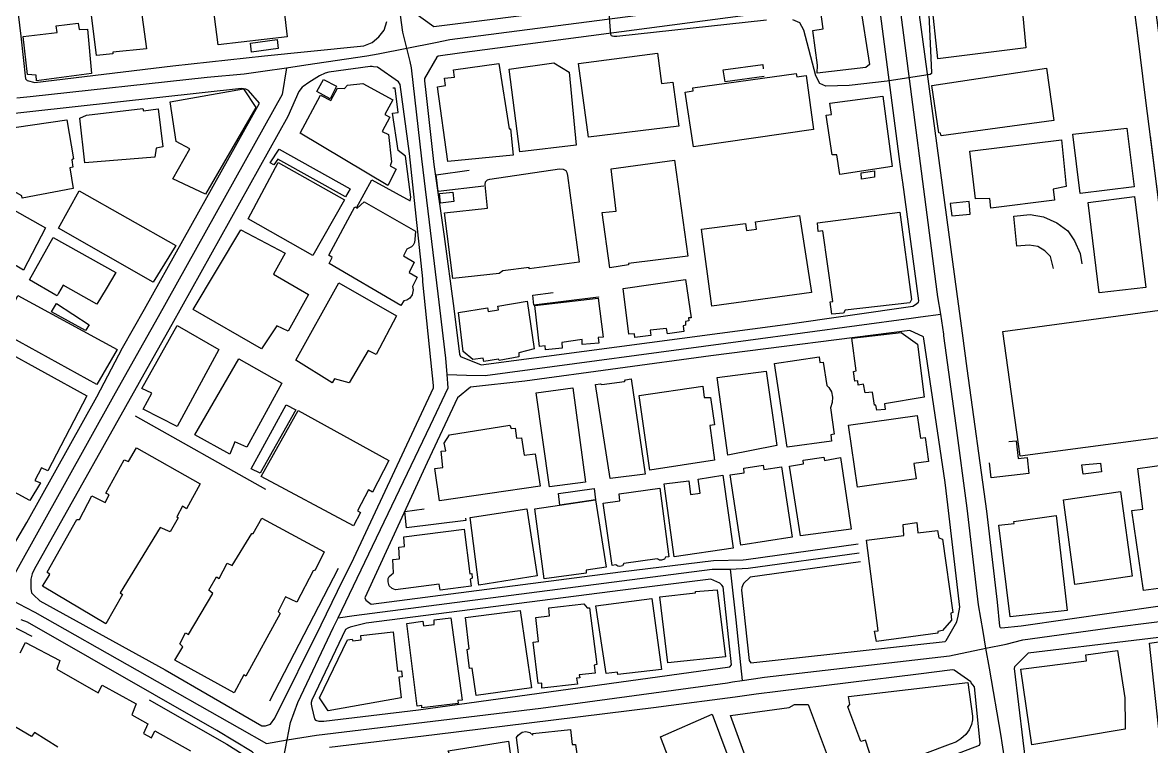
# Model space of a CAD drawing. Header units: millimetres. Extents: x 198785 to 203305, y 542885 to 545889.
# Drawn here: x 201039.1 to 201255.7, y 543257 to 543395.9 of the extents above; entities that cross this region are included whole.
import ezdxf

# ---------------------------------------------------------------- set-up
doc = ezdxf.new("R2010")
doc.units = ezdxf.units.MM
for name, pattern in [('FENCE_25K', [54.3, 28.7, -9.2, -16.4]), ('HIDDEN_BULD_25K', [28.8, 18.4, -10.4]), ('HIDDEN_IN_25K', [56.5, 36.5, -20])]:
    doc.linetypes.add(name, pattern=pattern)
for name, color, linetype in [('A0013114', 253, 'Continuous'), ('A0013117', 253, 'Continuous'), ('A0023217', 253, 'Continuous'), ('A0033324', 253, 'Continuous'), ('A0053326', 253, 'Continuous'), ('B0014111', 253, 'Continuous'), ('B0014112', 253, 'Continuous'), ('B0014113', 253, 'Continuous'), ('B0014116', 253, 'Continuous'), ('B0024120', 253, 'Continuous'), ('C0076117', 253, 'Continuous'), ('F0017111', 253, 'Continuous'), ('F0047224', 253, 'Continuous')]:
    doc.layers.add(name, color=color, linetype=linetype)

msp = doc.modelspace()

# ---------------------------------------------------------------- linework, layer by layer
at = {"layer": 'A0013114'}
msp.add_lwpolyline([(201266.64, 543285.44), (201266.78, 543285.65), (201266.66, 543287.35), (201254.62, 543381.42), (201253.14, 543393.4), (201251.35, 543407.35)], dxfattribs=at)
at = {"layer": 'A0013117'}
for points in [[(201114.41, 543397.74), (201118.05, 543395.15), (201170.59, 543401.8), (201202.19, 543405.75), (201202.45, 543406.01), (201201.84, 543410.7), (201200.05, 543425.47), (201197.96, 543442.08), (201197.76, 543442.49), (201197.39, 543442.95), (201189.2, 543448.87), (201188.66, 543449.28), (201183.52, 543449.71), (201141.15, 543444.7), (201110.55, 543440.47), (201109.14, 543438.72), (201108.97, 543437.87), (201109.16, 543436.1), (201112.29, 543413), (201114.41, 543397.74)], [(201034.08, 543431.24), (201038.8, 543393.26), (201039.66, 543385.06), (201040, 543384.79), (201041.46, 543384.4), (201067.95, 543387.56), (201085.56, 543389.47), (201093.78, 543390.36), (201104.58, 543391.45), (201106.22, 543392.04), (201107.45, 543393.17), (201108.49, 543394.43), (201109.02, 543396.07)], [(201251.35, 543407.35), (201251.13, 543407.35), (201249.92, 543407.18), (201234.01, 543405.57), (201213.72, 543403.43), (201212.72, 543403.08), (201211.54, 543401.97), (201211.06, 543401.18), (201210.79, 543400.27), (201211.89, 543392.17), (201218.35, 543344.31), (201219.43, 543336.31), (201220.35, 543329.5), (201224.11, 543302.12), (201226.14, 543284.68), (201226.61, 543280.06), (201226.72, 543279.83), (201227, 543279.73), (201230.76, 543280.13), (201266.32, 543285.28), (201266.64, 543285.44)], [(201192.43, 543399.16), (201122.96, 543389.99), (201118.86, 543389.43), (201118.58, 543389.27), (201116.25, 543385.13), (201116.23, 543384.69), (201116.48, 543382.47), (201118.06, 543368.65), (201119.99, 543354.83), (201121.87, 543341.04), (201122.94, 543332.23), (201123.14, 543331.81), (201127.09, 543330.2), (201185.48, 543337.95), (201209.96, 543341.48), (201210.49, 543341.79), (201211.04, 543342.22), (201211.1, 543342.51), (201208.01, 543365.28), (201207.96, 543365.66), (201207.54, 543368.69), (201203.56, 543399.07)], [(201105.79, 543387.48), (201097.89, 543386.34), (201097.17, 543386.19), (201096.08, 543385.69), (201094.03, 543384.36), (201092.99, 543383.63), (201092.79, 543383.49), (201092.13, 543382.63), (201090.01, 543377.83), (201067.75, 543337.95), (201063.55, 543330.5), (201041.31, 543290.97), (201040.98, 543290.11), (201040.72, 543289.07), (201040.68, 543287.32), (201040.85, 543286.45), (201041.2, 543286.08), (201042.44, 543284.94), (201066.45, 543271.68), (201085, 543260.94), (201085.76, 543260.92), (201086.68, 543261.26), (201087.54, 543262.41), (201096.39, 543280.35), (201099.56, 543286.79), (201102.7, 543293.14), (201117.97, 543325.77), (201118, 543326.23), (201117.49, 543331.14), (201115.95, 543346.15), (201115.91, 543346.69), (201113.36, 543370.77), (201111.59, 543383.99), (201111.25, 543384.53), (201107.21, 543387.33), (201106.45, 543387.42), (201106.18, 543387.48), (201105.79, 543387.48)], [(201034.55, 543290.95), (201039.9, 543299.94), (201053.36, 543324.06), (201058.32, 543333.45), (201062.52, 543340.89), (201084.57, 543380.39), (201082.49, 543382.86), (201082.23, 543382.99), (201081.97, 543383.1), (201081.12, 543383.24)], [(201081.12, 543383.24), (201041.08, 543378.81), (201035.32, 543378.17)], [(201199.92, 543292.4), (201178.71, 543289.46), (201177.47, 543288.26), (201177.25, 543287.84), (201177.14, 543287.49), (201177.1, 543286.99), (201178.56, 543273.51), (201178.87, 543273.05), (201216.13, 543277.15), (201216.35, 543277.35), (201218.41, 543280.88), (201218.64, 543282.02), (201218.96, 543283.7), (201216.66, 543303.32), (201216.16, 543307.64), (201212.06, 543335.22), (201211.99, 543335.61), (201209.35, 543336.83), (201171.19, 543331.94), (201135.47, 543327.05), (201125.06, 543325.92), (201122.57, 543323.87), (201116.76, 543311.45), (201104.81, 543285.53), (201105, 543285.09), (201106.03, 543284.29), (201153.87, 543290.48), (201171.73, 543292.67), (201177.41, 543292.81), (201178, 543292.89), (201199.44, 543295.87)], [(201171.17, 543289.07), (201154.31, 543287), (201105.04, 543280.63), (201101.96, 543279.86), (201101.51, 543279.7), (201101.11, 543279.42), (201094.65, 543265.87), (201094.52, 543265.41), (201094.52, 543265.1), (201094.65, 543264.45), (201095.12, 543262.32), (201095.32, 543262.04), (201095.95, 543261.86), (201096.92, 543261.81), (201115.07, 543264.02), (201174.84, 543272.24), (201175.16, 543272.68), (201173.54, 543287.63), (201173.3, 543287.93), (201172.91, 543288.34), (201171.17, 543289.07)], [(201081.53, 543233.26), (201089.41, 543236.18), (201089.49, 543236.35), (201089.84, 543236.9), (201090.11, 543237.75), (201090.11, 543238.14), (201090.1, 543238.56), (201085.08, 543253.72), (201084.32, 543254.8), (201083.16, 543255.97), (201076.42, 543260.05), (201040.03, 543280.85), (201038.82, 543281.31)], [(201268.18, 543278.81), (201267.83, 543279.1), (201267.28, 543279.12), (201252.34, 543277.29), (201232.11, 543274.89), (201229.49, 543272.27), (201229.4, 543271.94), (201231.08, 543258.11), (201232.04, 543250.2), (201235.47, 543221.95), (201237.52, 543204.8), (201237.7, 543204.59), (201237.9, 543204.53)], [(201217.58, 543271.68), (201211.03, 543270.86), (201184.06, 543267.56), (201179.91, 543267), (201175.84, 543266.46), (201162.1, 543264.63), (201160.68, 543264.46), (201141.03, 543262.03), (201118.19, 543259.21), (201097.99, 543256.82)], [(201139.12, 543225.41), (201222.74, 543257.24), (201222.87, 543257.59), (201221.77, 543268.41), (201221.17, 543269.21), (201221.07, 543269.39), (201217.91, 543271.65), (201217.58, 543271.68)]]:
    msp.add_lwpolyline(points, dxfattribs=at)
at = {"layer": 'A0023217'}
for points in [[(201112.85, 543391), (201112.11, 543394.04), (201108.99, 543416.58), (201106.31, 543435.67), (201105.91, 543437.89), (201104.58, 543441.67)], [(201112.85, 543391), (201118.33, 543392.09), (201121.09, 543392.65), (201181.51, 543400.48), (201201.24, 543402.82), (201202.77, 543403.31), (201206.22, 543404.42)], [(201215.3, 543339.93), (201214.78, 543343.29), (201214.64, 543344.21), (201207.37, 543399.88), (201207.24, 543400.4), (201206.22, 543404.42)], [(201089.76, 543387.22), (201093.47, 543387.76), (201105.18, 543389.47), (201107.32, 543389.89), (201112.85, 543391)], [(201120.58, 543328.34), (201120.32, 543331.47), (201118.89, 543343.86), (201115.71, 543369.71), (201113.77, 543387.19), (201113.48, 543388.4), (201112.85, 543391)], [(201089.76, 543387.22), (201088.95, 543382.07), (201065.14, 543339.42), (201060.93, 543331.97), (201056.56, 543324.23), (201037.63, 543290.16), (201036.76, 543288.89), (201034.89, 543286.2)], [(201038.02, 543381.44), (201040.56, 543381.71), (201074.54, 543385.4), (201081.65, 543386.03), (201085.25, 543386.56), (201089.76, 543387.22)], [(201120.58, 543328.34), (201124.3, 543328.25), (201127.86, 543328.15), (201178.33, 543334.95), (201209.65, 543339.15), (201211.45, 543339.4), (201215.3, 543339.93)], [(201223.99, 543275.84), (201223.44, 543279.04), (201222.55, 543284.19), (201220.39, 543302.72), (201218.25, 543318.57), (201215.93, 543335.79), (201215.89, 543336.12), (201215.3, 543339.93)], [(201099.66, 543281.7), (201101.84, 543286.24), (201117.37, 543318.61), (201120.79, 543325.83), (201120.58, 543328.34)], [(201174.92, 543291), (201178.35, 543291.23), (201199.68, 543294.14)], [(201099.66, 543281.7), (201102.73, 543282.1), (201154.09, 543288.74), (201171.47, 543290.98), (201174.92, 543291)], [(201174.92, 543291), (201175.11, 543289.27), (201175.97, 543281.28), (201176.91, 543272.66), (201177.23, 543269.65)], [(201034.89, 543286.2), (201039.75, 543283.66), (201041.46, 543282.77), (201080.71, 543260.49), (201085.9, 543257.56), (201089.88, 543258.23)], [(201223.99, 543275.84), (201227.89, 543276.64), (201231.06, 543277.44), (201249.14, 543279.95), (201267.38, 543282.27), (201281.57, 543284.08)], [(201089.88, 543258.23), (201090.54, 543261.61), (201091.94, 543265.43), (201098.79, 543279.88), (201099.66, 543281.7)], [(201177.23, 543269.65), (201179.4, 543269.98), (201181.47, 543270.3), (201217.02, 543274.4), (201223.99, 543275.84)], [(201227.61, 543254.33), (201227.08, 543257.69), (201226.88, 543258.94), (201224.64, 543272.01), (201223.99, 543275.84)], [(201089.88, 543258.23), (201095.52, 543259.17), (201138.58, 543264.32), (201174.4, 543269.21), (201175.34, 543269.36), (201177.23, 543269.65)], [(201094.92, 543235.08), (201093.1, 543239.71), (201091.16, 543244.68), (201088.72, 543252.33), (201089.88, 543258.23)]]:
    msp.add_lwpolyline(points, dxfattribs=at)
at = {"layer": 'A0033324', "linetype": 'HIDDEN_IN_25K', "flags": 128}
msp.add_lwpolyline([(201270.47, 543286.5), (201266.78, 543285.65), (201266.66, 543287.35), (201257.26, 543360.76), (201254.62, 543381.42), (201253.14, 543393.4), (201251.35, 543407.35), (201254.19, 543407.43), (201254.71, 543407.44), (201255.23, 543407.13), (201255.48, 543406.94), (201255.59, 543405.78), (201257.11, 543393.9), (201258.58, 543381.92), (201263.07, 543346.9), (201270.63, 543287.85), (201270.75, 543287.19), (201270.78, 543286.88), (201270.47, 543286.5)], dxfattribs=at)
at = {"layer": 'A0053326'}
msp.add_lwpolyline([(201259.61, 543342.42), (201254.62, 543381.42), (201253.14, 543393.4), (201251.35, 543407.35), (201250.91, 543408.29), (201250.3, 543409.59), (201248.36, 543413.73), (201248.38, 543413.98), (201242.82, 543455.44), (201236.49, 543499.17), (201231.19, 543537.59), (201231.1, 543537.98), (201230.82, 543538.27), (201230.29, 543544.42), (201262.23, 543541.86)], dxfattribs=at)
at = {"layer": 'B0014111'}
for points in [[(201089.89, 543393.17), (201076.63, 543391.6), (201074.08, 543411.45), (201087.61, 543412.92), (201089.89, 543393.17)], [(201231.61, 543391.03), (201214.78, 543388.95), (201213.51, 543400.37), (201229.15, 543402.63), (201229.93, 543402.61), (201230.38, 543402.42), (201230.59, 543402.04), (201231.61, 543391.03)], [(201200.93, 543387.24), (201191.61, 543386.2), (201191.64, 543387.68), (201190.76, 543394.34), (201192.74, 543394.69), (201192.2, 543398.82), (201199.79, 543399.61), (201201.64, 543387.81), (201200.93, 543387.24)], [(201049.79, 543395.8), (201049.95, 543394.53), (201051.56, 543394.65), (201052.36, 543386.09), (201041.81, 543384.73), (201041.69, 543385.79), (201040.05, 543385.92), (201039.25, 543393.18), (201045.72, 543393.95), (201045.53, 543395.28), (201049.79, 543395.8)], [(201160.96, 543389.99), (201161.7, 543384.22), (201163.92, 543384.48), (201165.04, 543375.99), (201147.73, 543373.87), (201145.79, 543388.05), (201160.96, 543389.99)], [(201130.52, 543388.01), (201132.48, 543375.5), (201132.75, 543375.51), (201133.29, 543370.47), (201120.7, 543369.2), (201118.71, 543383.57), (201120.29, 543383.78), (201120.1, 543385.23), (201121.98, 543385.4), (201121.8, 543386.83), (201130.52, 543388.01)], [(201145.34, 543372.35), (201134.56, 543371.07), (201132.52, 543386.94), (201141.05, 543388.14), (201143.98, 543386.35), (201145.34, 543372.35)], [(201187.56, 543386.1), (201187.71, 543385.49), (201189.46, 543385.74), (201190.92, 543375.37), (201167.85, 543372.02), (201166.24, 543382.53), (201167.78, 543382.78), (201167.72, 543383.37), (201187.56, 543386.1)], [(201237.01, 543377.11), (201215.42, 543374.15), (201215.29, 543374.67), (201214.92, 543374.71), (201213.63, 543383.8), (201235.6, 543387.13), (201237.01, 543377.11)], [(201104.44, 543384.18), (201110.16, 543381.05), (201108.61, 543378.22), (201109.59, 543377.76), (201108.12, 543374.96), (201109.34, 543374.4), (201109.92, 543369.15), (201109.64, 543368.41), (201110.83, 543367.74), (201109.22, 543364.59), (201092.41, 543374.65), (201096.27, 543381.97), (201098.29, 543380.9), (201099.56, 543383.32), (201100.87, 543383.23), (201101.49, 543383.85), (201104.44, 543384.18)], [(201083.88, 543379.56), (201074.24, 543362.96), (201067.96, 543365.91), (201071.18, 543371.66), (201068.58, 543373.07), (201067.41, 543380.7), (201081.49, 543383.14), (201083.88, 543379.56)], [(201204.17, 543381.75), (201206, 543368.24), (201195.97, 543366.73), (201195.35, 543370.53), (201194.46, 543370.48), (201193.34, 543378.1), (201194.32, 543378.27), (201194.01, 543380.39), (201204.17, 543381.75)], [(201062.22, 543379.41), (201062.34, 543378.97), (201065.11, 543379.33), (201066.04, 543372.05), (201064.74, 543371.79), (201064.47, 543370.06), (201051.03, 543368.97), (201050.13, 543377.53), (201051.37, 543378.14), (201062.22, 543379.41)], [(201048.79, 543364.07), (201039.02, 543362.21), (201038.96, 543362.63), (201031.95, 543366.58), (201031.4, 543369.25), (201031.39, 543370.17), (201031.66, 543371.03), (201031.28, 543374.86), (201047.6, 543377.25), (201048.88, 543369.73), (201048.55, 543369.56), (201048.76, 543368.14), (201048.2, 543368.04), (201048.79, 543364.07)], [(201252.45, 543364.35), (201242.1, 543363.11), (201240.68, 543374.48), (201251.05, 543375.63), (201252.45, 543364.35)], [(201236.89, 543363.95), (201237.12, 543361.81), (201224.94, 543360.29), (201224.73, 543362.14), (201222.01, 543362.06), (201220.88, 543371.21), (201238.51, 543373.4), (201239.38, 543364.45), (201236.89, 543363.95)], [(201155.41, 543349.38), (201151.84, 543348.82), (201150.33, 543359.43), (201153.01, 543359.71), (201152.05, 543367.8), (201164.24, 543369.48), (201166.79, 543351.07), (201155.39, 543349.63), (201155.41, 543349.38)], [(201254.69, 543345.05), (201245.69, 543344.02), (201243.58, 543361.38), (201252.52, 543362.51), (201254.69, 543345.05)], [(201207.49, 543359.49), (201209.73, 543342.73), (201209.4, 543342.11), (201196.94, 543340.68), (201196.67, 543340.15), (201194.42, 543339.91), (201194.11, 543342.28), (201194.59, 543342.36), (201192.68, 543355.9), (201191.81, 543355.82), (201191.66, 543357.45), (201207.49, 543359.49)], [(201260.96, 543316.72), (201230.54, 543312.69), (201227.23, 543336.63), (201257.34, 543340.71), (201260.96, 543316.72)], [(201210.83, 543334.15), (201212.12, 543323.98), (201204.49, 543322.75), (201204.62, 543321.67), (201203.03, 543321.54), (201202.84, 543322.49), (201202.58, 543322.48), (201202.2, 543324.99), (201200.78, 543324.81), (201200.5, 543326.5), (201199.49, 543326.3), (201199.38, 543327.14), (201198.85, 543327.11), (201198.55, 543328.94), (201199.06, 543329.05), (201198.23, 543335.35), (201207.71, 543336.41), (201210.83, 543334.15)], [(201169.64, 543326.14), (201169.93, 543323.93), (201171.15, 543323.97), (201171.87, 543318.73), (201170.97, 543318.57), (201171.9, 543311.9), (201159.51, 543310.02), (201157.44, 543324.32), (201169.64, 543326.14)], [(201091.54, 543321.59), (201084.69, 543309.4), (201082.98, 543310.28), (201089.68, 543322.54), (201091.54, 543321.59)], [(201210.76, 543320.49), (201211.4, 543316.12), (201212.35, 543316.24), (201212.97, 543311.69), (201210.17, 543311.3), (201210.6, 543308.33), (201199.35, 543306.75), (201197.59, 543318.63), (201210.76, 543320.49)], [(201264.78, 543288.31), (201254.23, 543286.9), (201252, 543302.26), (201254.11, 543302.53), (201253.11, 543310.31), (201261.41, 543311.5), (201264.78, 543288.31)], [(201252.06, 543289.68), (201241.05, 543288.09), (201238.85, 543304.3), (201249.78, 543305.88), (201252.06, 543289.68)], [(201210.74, 543299.93), (201210.92, 543297.98), (201214.71, 543298.45), (201214.94, 543297.05), (201215.63, 543296.77), (201217.63, 543282.67), (201217.25, 543282.56), (201217.35, 543281.25), (201215.68, 543279.23), (201214.74, 543279.06), (201214.76, 543278.7), (201202.96, 543277.11), (201202.61, 543279.11), (201203.32, 543279.2), (201201.08, 543296.56), (201208.2, 543297.45), (201208.07, 543299.6), (201210.74, 543299.93)], [(201239.6, 543283.1), (201228.62, 543281.86), (201226.43, 543299.47), (201229.38, 543299.76), (201229.35, 543300.13), (201237.44, 543301.33), (201239.6, 543283.1)], [(201174.02, 543274.16), (201162.91, 543273.05), (201161.4, 543285.7), (201168.26, 543286.46), (201168.25, 543286.72), (201172.38, 543287.02), (201174.02, 543274.16)], [(201161.71, 543271.77), (201153.35, 543270.81), (201153.28, 543271.27), (201151.09, 543270.97), (201149.11, 543283.97), (201159.9, 543285.36), (201161.71, 543271.77)], [(201121.31, 543281.69), (201123.46, 543265.85), (201122.65, 543265.79), (201122.73, 543265.26), (201115.74, 543264.41), (201115.7, 543264.84), (201114.83, 543264.75), (201112.85, 543280.61), (201115.93, 543281.04), (201116.07, 543280.13), (201118.12, 543280.36), (201118.08, 543281.31), (201121.31, 543281.69)], [(201110.23, 543279), (201111.04, 543271.46), (201111.86, 543271.49), (201111.93, 543270.37), (201111.29, 543270.28), (201111.75, 543266.29), (201097.74, 543263.83), (201096.07, 543266.31), (201101.45, 543277.45), (201102.39, 543277.56), (201102.47, 543277.27), (201104.09, 543277.45), (201104.04, 543278.25), (201110.23, 543279)], [(201266.12, 543258.93), (201257.4, 543257.91), (201255.37, 543276.81), (201263.56, 543277.98), (201266.12, 543258.93)], [(201250.68, 543260.31), (201232.82, 543257.28), (201230.71, 543271.84), (201243.26, 543273.43), (201243.15, 543274.57), (201249.21, 543275.4), (201250.64, 543266.3), (201250.7, 543260.99), (201250.68, 543260.31)], [(201219.15, 543258.45), (201218.23, 543257.84), (201217.09, 543257.4), (201202.87, 543252.08), (201200.86, 543258.19), (201199.96, 543257.96), (201197.48, 543264.61), (201197.88, 543265.01), (201197.61, 543266.58), (201220.48, 543269.23), (201221.39, 543262.82), (201221.4, 543262.07), (201221.23, 543261.18), (201220.76, 543260.21), (201220.1, 543259.3), (201219.15, 543258.45)], [(201195.04, 543251.21), (201181.08, 543246.05), (201174.99, 543262.91), (201186.25, 543264.47), (201187.25, 543265.04), (201189.88, 543265.02), (201195.04, 543251.21)], [(201178.32, 543244.85), (201168.36, 543240.87), (201161.56, 543258.83), (201171.44, 543263.19), (201178.32, 543244.85)], [(201133.75, 543247.82), (201123.65, 543246.56), (201121.27, 543253.31), (201121.79, 543253.46), (201120.79, 543256.17), (201132.36, 543257.98), (201133.75, 543247.82)]]:
    msp.add_lwpolyline(points, dxfattribs=at)
at = {"layer": 'B0014112'}
for points in [[(201088.37, 543371.62), (201101.97, 543363.96), (201101.07, 543362.42), (201088.1, 543369.65), (201087.32, 543368.58), (201086.63, 543368.95), (201088.37, 543371.62)], [(201040.41, 543346.5), (201044.96, 543354.64), (201057, 543347.96), (201055.13, 543344.82), (201053.36, 543341.85), (201046.87, 543345.53), (201046.01, 543343.99), (201045.72, 543343.48), (201045.49, 543343.61), (201040.41, 543346.5)], [(201110.9, 543339.61), (201106.99, 543332.18), (201105.44, 543332.95), (201101.81, 543326.78), (201098.94, 543327.5), (201098.52, 543326.75), (201091.58, 543331.08), (201099.81, 543345.95), (201110.9, 543339.61)], [(201057.26, 543333.15), (201053.34, 543326.44), (201034.72, 543336.66), (201038.23, 543343.53), (201057.26, 543333.15)], [(201051.47, 543324.29), (201043.96, 543309.86), (201042.76, 543310.45), (201041.47, 543308.02), (201042.53, 543307.56), (201040.53, 543304.21), (201024.08, 543313.08), (201035.22, 543333.24), (201051.47, 543324.29)], [(201109.37, 543311.87), (201106.27, 543305.8), (201105.52, 543306.2), (201103.37, 543302.17), (201103.95, 543301.87), (201102.6, 543299.34), (201084.92, 543308.77), (201092, 543321.45), (201109.37, 543311.87)], [(201192.86, 543312.5), (201193, 543311.88), (201196.09, 543312.42), (201198.12, 543298.69), (201188.37, 543297.42), (201186.26, 543310.78), (201188.98, 543311.21), (201188.93, 543311.92), (201192.86, 543312.5)], [(201173.52, 543309.05), (201175.49, 543295.02), (201164.15, 543293.38), (201162.24, 543307.37), (201166.94, 543307.96), (201167.32, 543305.35), (201169.14, 543305.6), (201168.75, 543308.3), (201173.52, 543309.05)], [(201144.27, 543260.22), (201144.6, 543257.35), (201145.25, 543257.34), (201146.17, 543250.53), (201145.37, 543250.42), (201145.41, 543249.97), (201139.44, 543249.17), (201138.14, 543247.98), (201135.19, 543248.9), (201133.89, 543258.71), (201134.19, 543259.16), (201134.96, 543259.72), (201135.72, 543259.88), (201136.48, 543259.65), (201137.01, 543259.17), (201137.01, 543259.48), (201144.27, 543260.22)]]:
    msp.add_lwpolyline(points, dxfattribs=at)
at = {"layer": 'B0014113'}
for points in [[(201056.45, 543389.86), (201053.3, 543389.54), (201051.22, 543406.11), (201050.92, 543406.53), (201050.6, 543410.38), (201060.1, 543411.45), (201062.91, 543390.85), (201056.45, 543390.19), (201056.45, 543389.86)], [(201100.87, 543361.84), (201094.82, 543351.21), (201082.39, 543358.2), (201088.17, 543369.01), (201100.87, 543361.84)], [(201145.92, 543349.88), (201136.36, 543348.66), (201136.31, 543348.9), (201131.29, 543348.23), (201130.55, 543347.76), (201121.65, 543346.77), (201120.08, 543359.36), (201128.32, 543360.29), (201127.91, 543364.72), (201127.96, 543365.32), (201128.31, 543365.73), (201128.77, 543365.86), (201142.16, 543367.79), (201142.86, 543367.76), (201143.36, 543367.5), (201143.58, 543367.1), (201143.69, 543366.51), (201145.92, 543349.88)], [(201043.51, 543356.53), (201039.28, 543348.38), (201023.45, 543357.78), (201027.93, 543365.27), (201043.51, 543356.53)], [(201068.54, 543353.1), (201064.18, 543346.05), (201046.03, 543356.43), (201049.96, 543363.59), (201068.54, 543353.1)], [(201104.64, 543361.49), (201114.49, 543355.86), (201114.41, 543354.26), (201114.35, 543353.68), (201114.1, 543353.16), (201113.75, 543352.83), (201113.23, 543352.58), (201112.88, 543352.4), (201112.19, 543351.13), (201114.26, 543349.93), (201113.31, 543347.95), (201114.85, 543347.02), (201113.94, 543345.26), (201114.05, 543344.58), (201113.87, 543343.62), (201113.44, 543343.02), (201112.84, 543342.59), (201112.29, 543342.52), (201111.73, 543341.6), (201097.93, 543349.68), (201098.54, 543350.78), (201097.86, 543351.28), (201102.88, 543360.53), (201103.35, 543360.27), (201104.64, 543361.49)], [(201188.18, 543358.86), (201190.48, 543344.07), (201171.4, 543341.49), (201169.41, 543356.24), (201177.82, 543357.35), (201178.03, 543356.01), (201179.96, 543356.26), (201179.78, 543357.64), (201188.18, 543358.86)], [(201093.96, 543343.72), (201090.11, 543336.66), (201087.9, 543337.69), (201084.98, 543333.27), (201071.83, 543340.84), (201080.97, 543356.14), (201089.5, 543351.63), (201087.24, 543347.64), (201093.96, 543343.72)], [(201165.88, 543337.72), (201166.03, 543336.58), (201162.86, 543336.14), (201162.71, 543337.19), (201159.55, 543336.84), (201159.69, 543335.83), (201156.59, 543335.45), (201156.53, 543336.18), (201155.45, 543336.07), (201154.39, 543344.89), (201166.36, 543346.6), (201167.41, 543339.26), (201166.93, 543339.2), (201167, 543338.65), (201166.31, 543338.5), (201166.36, 543337.81), (201165.88, 543337.72)], [(201149.6, 543335.43), (201149.71, 543334.38), (201146.53, 543334.1), (201146.47, 543335.07), (201142.57, 543334.47), (201142.63, 543333.42), (201139.47, 543333.12), (201139.41, 543333.84), (201138.33, 543333.75), (201137.41, 543341.57), (201149.59, 543343), (201150.54, 543335.54), (201149.6, 543335.43)], [(201135.95, 543342.41), (201137.26, 543333.27), (201134.35, 543332.49), (201134.37, 543331.77), (201130.56, 543331.05), (201130.47, 543331.27), (201127.63, 543330.85), (201127.52, 543331.48), (201125.51, 543331.26), (201123.64, 543332.78), (201122.74, 543340.26), (201128.31, 543341.16), (201128.47, 543340.43), (201130.45, 543340.77), (201130.34, 543341.5), (201135.95, 543342.41)], [(201076.79, 543333.13), (201068.79, 543318.37), (201062.27, 543321.69), (201063.89, 543324.79), (201062, 543325.64), (201068.79, 543337.77), (201076.79, 543333.13)], [(201088.87, 543326.67), (201082.13, 543314.41), (201079.86, 543315.42), (201078.88, 543313.09), (201072.2, 543316.78), (201080.6, 543331.34), (201088.87, 543326.67)], [(201191.96, 543331.74), (201192.14, 543330.64), (201192.75, 543330.7), (201193.46, 543326.23), (201193.86, 543325.87), (201194.33, 543325.05), (201194.52, 543324.01), (201194.5, 543323.01), (201194.14, 543321.94), (201194.83, 543316.94), (201194.2, 543316.78), (201194.33, 543315.55), (201185.87, 543314.4), (201183.41, 543330.49), (201191.96, 543331.74)], [(201183.84, 543314.71), (201174.43, 543312.9), (201172.43, 543327.76), (201181.78, 543329), (201183.84, 543314.71)], [(201147.15, 543307.71), (201140.24, 543306.79), (201137.68, 543324.81), (201144.7, 543325.8), (201147.15, 543307.71)], [(201155.93, 543327.5), (201158.6, 543309.26), (201151.9, 543308.38), (201149.09, 543326.43), (201150.04, 543326.57), (201150.29, 543326.42), (201154.63, 543327.01), (201154.8, 543327.32), (201155.93, 543327.5)], [(201132.65, 543318.66), (201132.85, 543318.02), (201133.62, 543318.05), (201133.91, 543316.13), (201134.87, 543316.18), (201135.36, 543312.88), (201137.46, 543313.14), (201138.47, 543306.93), (201119.14, 543304.1), (201118.25, 543310.3), (201119.74, 543310.54), (201119.46, 543313.65), (201120.31, 543313.68), (201120.01, 543315.16), (201121.02, 543316.8), (201132.65, 543318.66)], [(201061, 543314.31), (201073.18, 543307.37), (201070.56, 543302.6), (201069.82, 543303.08), (201068.7, 543301.05), (201068.97, 543300.84), (201067.43, 543298.14), (201065.54, 543299.01), (201057.82, 543286.45), (201058.26, 543286.13), (201055.07, 543280.53), (201042.91, 543287.76), (201044.35, 543290), (201043.84, 543290.46), (201049.55, 543300.56), (201050.06, 543300.54), (201052.43, 543305.05), (201054.98, 543303.8), (201055.73, 543305.25), (201055.07, 543305.56), (201058.62, 543312.01), (201059.44, 543311.66), (201061, 543314.31)], [(201181.25, 543310.98), (201181.38, 543310.11), (201184.76, 543310.65), (201186.77, 543297.12), (201176.95, 543295.64), (201174.91, 543309.12), (201177.61, 543309.5), (201177.52, 543310.39), (201181.25, 543310.98)], [(201162.5, 543293.29), (201162.3, 543292.93), (201161.75, 543292.72), (201161.36, 543292.74), (201161.12, 543292.85), (201160.89, 543293), (201154.52, 543292.07), (201154.24, 543291.65), (201153.74, 543291.51), (201153.36, 543291.58), (201152.98, 543291.83), (201152.24, 543291.74), (201150.53, 543303.68), (201153.74, 543304.11), (201153.61, 543305.47), (201161.4, 543306.58), (201163.12, 543293.35), (201162.5, 543293.29)], [(201147.27, 543290.23), (201139.22, 543289.17), (201137.42, 543302.57), (201149.09, 543304.31), (201151.13, 543291.37), (201147.24, 543290.82), (201147.27, 543290.23)], [(201137.84, 543289.7), (201126.67, 543287.96), (201125.01, 543300.94), (201135.87, 543302.56), (201137.84, 543289.7)], [(201085.02, 543300.81), (201096.99, 543294.35), (201095.29, 543290.8), (201094.85, 543290.69), (201091.73, 543284.68), (201089.57, 543285.7), (201088.15, 543282.88), (201088.53, 543282.52), (201081.93, 543270.5), (201081.58, 543270.75), (201079.7, 543267.29), (201068.36, 543273.54), (201069.84, 543276.12), (201069.26, 543276.71), (201070.4, 543278.77), (201070.96, 543278.44), (201075.62, 543286.33), (201074.84, 543286.96), (201076.32, 543289.51), (201076.87, 543289.22), (201078.39, 543292.17), (201079.33, 543291.72), (201083.1, 543297.85), (201083.35, 543297.84), (201085.02, 543300.81)], [(201123.83, 543298.66), (201124.94, 543290.14), (201125.34, 543290.15), (201125.39, 543289.29), (201125.03, 543289.11), (201125.21, 543287.77), (201119.25, 543286.99), (201119.07, 543288.16), (201110.67, 543287.06), (201110.03, 543287.27), (201109.49, 543287.83), (201109.24, 543288.58), (201109.25, 543289.19), (201109.47, 543289.58), (201109.85, 543289.94), (201110.31, 543290.33), (201110.16, 543292.85), (201111.47, 543292.98), (201111.3, 543295.23), (201112.42, 543295.38), (201112.29, 543297.21), (201123.83, 543298.66)], [(201146.82, 543284.35), (201147.49, 543283.61), (201147.91, 543283.61), (201149.31, 543272.69), (201148.78, 543272.56), (201149, 543271.07), (201145.95, 543270.73), (201146.04, 543270.17), (201145.44, 543270.06), (201145.58, 543268.93), (201138.79, 543268.19), (201138.73, 543269.14), (201138.06, 543269.07), (201137.1, 543277.02), (201138.1, 543277.11), (201137.61, 543281.72), (201140.21, 543282.07), (201140.08, 543283.6), (201146.82, 543284.35)], [(201134.59, 543283.05), (201136.76, 543268.22), (201126.17, 543266.78), (201125.39, 543272.01), (201124.87, 543271.96), (201124.4, 543275.61), (201124.83, 543275.74), (201124.13, 543281.71), (201134.59, 543283.05)], [(201038.67, 543274.97), (201039.69, 543276.93)], [(201039.69, 543276.93), (201046.27, 543273.5), (201045.69, 543271.85), (201053.64, 543267.3), (201054.38, 543268.74), (201060.9, 543265.18), (201060.11, 543263.05), (201063.18, 543261.3), (201062.31, 543259.47), (201063.86, 543258.65), (201064.51, 543259.97), (201071.32, 543256.16)], [(201045.89, 543256.84), (201041.41, 543259.67), (201040.84, 543258.89), (201033.48, 543263.18)]]:
    msp.add_lwpolyline(points, dxfattribs=at)
at = {"layer": 'B0014116', "linetype": 'HIDDEN_BULD_25K', "flags": 128}
for points in [[(201088.15, 543390.9), (201083.06, 543390.23), (201082.85, 543391.96), (201087.98, 543392.61), (201088.15, 543390.9)], [(201181.42, 543385.53), (201173.97, 543384.5), (201173.56, 543386.81), (201181.16, 543387.85), (201181.42, 543385.53)], [(201099.35, 543383.67), (201098.16, 543381.24), (201095.58, 543382.67), (201096.87, 543384.96), (201099.35, 543383.67)], [(201127.61, 543364.51), (201118.89, 543363.49), (201118.47, 543366.69), (201127.77, 543367.95), (201128.07, 543366.26), (201127.61, 543364.51)], [(201202.61, 543366.21), (201200.09, 543365.81), (201200.05, 543367.06), (201202.59, 543367.46), (201202.61, 543366.21)], [(201121.9, 543361.54), (201119.3, 543361.24), (201119.09, 543363.11), (201121.69, 543363.34), (201121.9, 543361.54)], [(201149.61, 543343.21), (201137.24, 543341.63), (201137.02, 543343.59), (201149.43, 543345.08), (201149.61, 543343.21)], [(201051.9, 543337.89), (201051.18, 543336.79), (201044.67, 543340.37), (201045.65, 543341.97), (201051.9, 543337.89)], [(201229.78, 543315.66), (201230.15, 543312.27), (201231.91, 543312.43), (201232.19, 543309.38), (201224.98, 543308.53), (201224.52, 543313.07), (201223.06, 543313.04), (201223.01, 543314.92), (201229.78, 543315.66)], [(201246.15, 543309.68), (201242.64, 543309.24), (201242.39, 543311.05), (201245.95, 543311.37), (201246.15, 543309.68)], [(201149.09, 543304.32), (201142.23, 543303.29), (201141.95, 543305.5), (201148.8, 543306.47), (201149.09, 543304.32)], [(201124.18, 543300.36), (201112.82, 543298.93), (201112.45, 543302.09), (201123.76, 543303.53), (201124.18, 543300.36)]]:
    msp.add_lwpolyline(points, dxfattribs=at)
at = {"layer": 'B0024120', "linetype": 'FENCE_25K', "flags": 128}
for points in [[(201060.7, 543320.42), (201093.07, 543302.27), (201102.26, 543296.9), (201102.53, 543296.62), (201084.54, 543261.96)], [(201024.72, 543259.96), (201036.02, 543280.27), (201036.55, 543280.38), (201052.68, 543272.03), (201078.31, 543257.45), (201083.69, 543254.06), (201084.36, 543253.5), (201088.93, 543238.66), (201088.86, 543237.86), (201081.59, 543234.28)]]:
    msp.add_lwpolyline(points, dxfattribs=at)
at = {"layer": 'C0076117'}
for points in [[(201220.74, 543361.57), (201217.1, 543361.19), (201217.43, 543358.8), (201220.98, 543359.15), (201220.74, 543361.57)], [(201236.96, 543348.67), (201236.35, 543350.99), (201235.31, 543352.08), (201233.92, 543352.94), (201232.29, 543353.19), (201229.93, 543353), (201229.33, 543358.76), (201232.49, 543359.06), (201235, 543358.63), (201237.61, 543357.43), (201239.73, 543355.94), (201240.99, 543354.01), (201242.04, 543351.56), (201242.37, 543349.58)]]:
    msp.add_lwpolyline(points, dxfattribs=at)
at = {"layer": 'F0017111', "elevation": 20}
for points in [[(201181.85, 543396.33), (201153.13, 543393.21), (201152.55, 543393.2), (201152.35, 543393.25), (201152.15, 543393.36), (201152.01, 543393.59), (201151.47, 543400.07)], [(201212.93, 543400.17), (201213.57, 543386.29), (201213.51, 543386.08), (201213.3, 543385.93), (201205.03, 543384.65), (201197.72, 543383.8), (201193.29, 543383.69), (201192.14, 543384.17), (201191.34, 543385.67), (201189.03, 543394.43), (201188.24, 543395.85), (201186.92, 543396.38)]]:
    msp.add_lwpolyline(points, dxfattribs=at)
at = {"layer": 'F0047224'}
msp.add_lwpolyline([(201103.22, 543360.35), (201106.13, 543365.73), (201113.47, 543361.69), (201113.61, 543362.39), (201112.62, 543370.26), (201111.2, 543371.36), (201110.12, 543378.49), (201111.16, 543378.65), (201110.62, 543383.31), (201110.19, 543383.3)], dxfattribs=at)

doc.saveas('drawing.dxf')
